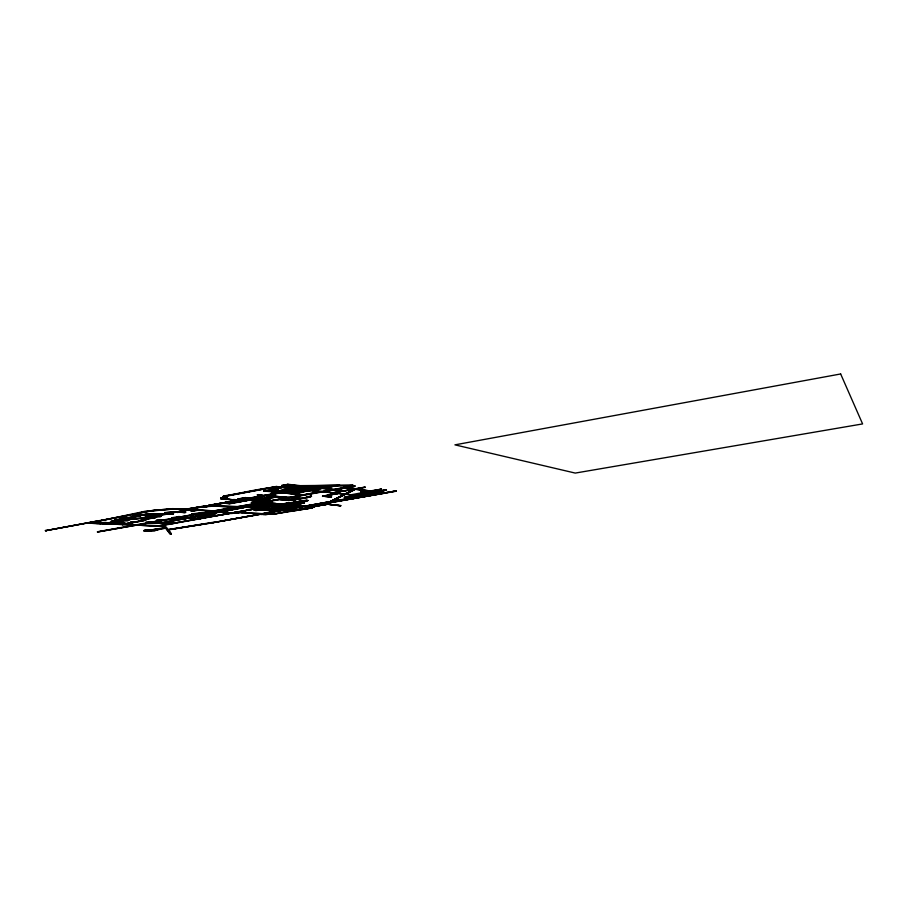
<?xml version="1.0" encoding="UTF-8"?>
<svg xmlns="http://www.w3.org/2000/svg" width="908" height="908" viewBox="0 0 908 908"><rect width="100%" height="100%" fill="white"/><g stroke="black" fill="none" stroke-linecap="round" stroke-linejoin="round"><path stroke-width="1.36" d="M300.469 489.14L365.992 496.404L345.642 494.281M326.948 503.826L327.754 502.873L396.24 490.922L327.799 503.157L326.982 504.099L340.67 505.79L326.982 504.099M99.483 520.613L45.434 530.703L153.577 510.568L170.908 509.297L189.443 509.388L184.165 510.183L185.221 509.218L172.724 508.628L144.86 511.306L99.517 520.931L153.543 510.251L170.874 508.979L185.255 509.524L201.814 506.494L183.529 509.501L182.792 509.978L183.473 510.977L177.934 511.908L185.675 512.135L182.213 511.624L180.011 512.339L182.213 511.624M191.327 509.479L182.826 510.296L183.473 509.524M316.676 489.208L281.752 485.462L288.108 484.305L300.23 485.644L352.849 485.144L345.676 487.573L354.949 486.12L321.341 491.898L299.368 489.174L281.741 492.397L292.875 493.782L321.704 488.3M340.67 505.79L325.802 503.883L355.176 488.81L328.81 502.238L213.732 522.588L168.105 529.886L165.937 527.105L163.168 526.538L136.325 525.062L160.591 526.481L163.122 526.89L166.334 528.819L163.088 526.606L153.6 525.982M183.995 510.444L189.897 509.626L189.704 508.798L210.418 505.983C243.526 498.254 218.329 505.2 210.372 505.211M306.189 500.365L307.857 500.614L301.728 500.853L291.479 502.805L295.565 503.077L286.508 503.52L291.162 502.669L282.297 504.122L306.45 500.183M241.199 499.116L242.47 499.536L241.233 499.434M226.523 497.187L224.775 496.154L227.079 497.232L226.569 497.505M300.446 502.839L295.531 502.794M150.195 517.424L130.593 519.104C129.481 520.636 126.325 518.672 126.848 519.807L121.797 520.205L128.732 519.274M128.153 519.342L128.255 518.956M183.473 510.977C185.141 508.957 185.924 511.272 184.233 510.046M123.284 518.582L148.515 513.894L164.507 514.178L145.825 514.303L124.192 518.604L128.698 518.797L128.766 519.58M127.143 519.421L123.17 519.07L145.87 514.62L163.962 514.269M267.497 498.821L269.846 499.332L267.542 499.139M156.199 530.363L158.333 528.978L154.757 530.612L143.861 530.692L165.631 528.104M158.333 528.978L144.304 530.828L154.723 530.34L165.71 528.184M151.205 530.998L146.687 530.84L154.939 530.669L159.479 529.114L143.634 530.612L159.479 529.114M183.303 510.08C179.716 513.236 171.158 513.179 183.348 510.285M124.226 518.911L126.859 517.651M242.436 499.218L205.98 506.04L242.47 499.536M325.927 503.906L328.775 501.954L284.386 509.649L240.484 506.755M288.596 497.55L257.395 495.076L258.224 494.599L264.841 495.745L252.821 497.947C291.468 499.445 241.256 496.937 244.366 499.411M234.639 500.206L237.283 500.251M221.007 499.025L222.188 497.97L221.007 499.025L226.353 499.445L228.612 498.708L227.897 499.162M221.87 498.537L227.125 497.55M301.456 498.367L290.515 497.391L301.456 498.367L311.455 496.245L306.813 496.778L309.492 497.187M279.142 499.457L292.036 500.342L309.946 496.767M164.643 512.566L177.446 511.885L150.229 517.73L130.332 519.228L149.922 517.549M304.237 501.908L301.013 502.884L304.271 502.203M314.406 506.743L272.809 514.28L250.075 513.111L273.263 514.11L313.601 506.857L262.355 502.51L306.734 506.096L263.604 502.589M327.754 502.873L355.38 489.276L386.547 492.817C366.741 489.991 379.714 492.749 385.979 489.775L344.416 497.516L355.63 495.552M355.959 489.31L357.003 488.481L328.253 502.975L396.274 491.217M155.052 518.003L148.844 518.298L155.018 517.696L149.343 518.729M149.559 518.627L148.628 518.4L155.018 517.696M190.589 509.082C193.393 510.183 188.455 508.945 192.269 508.525L228.033 502.022L211.564 505.143M190.623 509.388L191.123 508.821M272.809 514.28L312.5 507.878L294.794 510.671L283.546 509.899L292.387 510.784L314.372 506.471M156.335 515.755L157.277 515.88L152.056 517.129L144.349 520.534L122.251 524.563L144.315 520.227L153.963 516.266M147.947 518.457L141.342 519.387L146.756 518.389M141.342 519.387L148.174 518.355L146.574 518.797M224.775 496.154L275.998 486.677L281.957 487.63L263.865 491.092L279.766 492.363M224.821 496.483L276.917 486.677L322.374 491.716M269.812 499.014L265.511 499.094L266.986 499.082M122.217 524.256L143.714 520.261L155.382 515.846L183.439 510.659M122.251 524.563L143.748 520.556L149.956 517.855M225.32 497.085L220.814 498.186L225.354 497.414M304.702 501.965L293.329 502.442L307.823 500.319M293.375 502.737L307.857 500.614M216.501 510.761L221.155 511.806L245.739 507.175L221.597 511.84C230.836 515.914 247.952 509.082 258.462 508.378L159.025 525.743L141.342 524.983M288.108 484.305L283.137 485.678L287.28 484.577L300.264 485.973L339.774 485.201M145.371 517.322L151.863 516.743L145.371 517.322L151.545 517.344M145.405 517.628L146.324 517.004M153.361 516.641C173.61 515.097 148.174 518.184 153.611 516.561M152.839 516.561L152.669 517.185L152.589 516.516M160.954 516.096L160.001 516.72M190.067 509.127L207.081 505.722L190.033 508.809M97.417 531.77L341.885 487.925L349.194 485.769M350.409 485.417L341.885 487.925M345.642 487.267L352.849 485.144M294.01 487.097C271.254 484.997 246.76 492.386 223.697 495.984L222.982 496.54L225.661 496.937M222.982 496.54L276.883 486.348M251.38 502.453C249.541 502.203 275.045 500.739 267.939 501.307L248.883 499.956L238.486 501.954L248.917 500.274L262.003 500.819M312.341 506.914L313.464 506.925M144.27 530.544L145.575 530.317M184.04 510.75L186.946 509.853M227.533 503.146L231.812 503.146L249.473 499.99L231.846 503.452L223.073 503.032L229.054 503.77L232.323 503.134L229.054 503.77M272.434 508.775C274.738 508.73 279.335 507.617 301.138 503.974M183.995 510.319L185.629 509.967M176.311 508.673L141.5 512.021M263.116 505.938C226.228 512.35 302.307 498.81 264.512 505.642M287.961 507.822L277.893 509.456L299.322 505.506L289.334 507.538M189.863 509.309L191.372 509.785L188.535 509.91L190.839 509.377M45.434 530.703L130.729 515.131M257.009 505.472L263.377 503.997L246.567 506.902L256.975 505.166L247.044 507.231M270.039 506.165C277.088 505.654 243.662 510.534 270.073 506.46M266.021 508.605L287.791 504.859M269.392 506.414L259.575 507.844L286.474 503.225M263.763 505.983L253.877 507.72L276.724 503.668M248.883 499.956L242.765 499.468L225.343 502.964M233.765 501.454L242.811 499.786M238.248 500.274L235.024 500.819M189.704 508.798L207.081 505.722M189.647 508.673L207.24 505.79M245.75 497.527L238.134 498.935L248.134 497.72L240.892 498.662L243.684 499.048L264.534 495.711L244.025 499.389M243.389 499.048L264.796 495.428L289.72 497.652L265.987 495.337L278.983 493.01M199.93 518.525L179.069 517.798L178.865 517.197L289.141 497.641L300.253 498.923L290.015 500.036L280.266 499.559L291.559 500.251L307.642 497.766M290.515 497.391L354.903 485.803M97.44 532.054L354.949 486.12M281.798 485.791L288.154 484.645M272.162 489.605L270.085 489.968L270.005 489.389L281.923 487.301M227.079 497.232L220.814 498.186M278.109 488.152C256.896 491.012 294.158 490.479 270.005 489.389M279.165 487.88L282.218 487.335L292.206 488.697L274.318 491.92L271.129 491.603L292.83 493.464L310.411 490.32M263.865 491.092L270.085 489.968M270.039 489.639L282.218 487.335M221.904 498.867L233.617 499.82L223.323 498.606M120.526 517.696C140.309 517.9 105.544 517.469 125.44 518.116M133.124 515.438C157.356 514.495 119.345 515.301 137.846 515.869M120.56 518.014L122.421 517.356M283.092 485.337L294.567 486.575L298.993 485.859L352.883 485.451M223.652 498.912L232.743 499.933L230.167 499.548M273.41 490.865L263.831 490.763M275.737 490.445L278.075 490.025M100.3 522.406C83.184 524.722 119.947 521.657 100.334 522.713M114.658 520.114L123.397 518.468L121.502 518.843M278.109 490.354L270.436 491.398L273.444 492.079M97.667 522.997C91.47 524.098 108.96 522.815 97.701 523.314M125.486 517.935L126.008 517.526L125.406 518.298M138.629 516.243L133.317 516.924L134.021 516.357M135.678 516.05L140.014 516.312L137.153 515.517M274.284 491.591L292.172 488.368M275.147 491.603L292.762 488.436L295.418 489.026L277.859 492.181L275.192 491.92L292.762 488.436M131.172 518.491L127.937 519.251L131.172 518.491L125.418 518.661L128.732 519.115M146.665 514.927C180.783 511.374 120.582 518.899 155.2 513.792M101.31 523.144L99.903 523.7L101.344 523.451M101.571 523.212L105.022 522.588M115.554 521.476C103.421 521.487 120.117 519.399 122.637 520.386M133.317 516.924L140.014 516.312M236.035 500.308L231.892 500.081L232.709 499.616M257.395 495.076L258.224 494.599M125.452 518.967L131.206 518.797M146.699 515.245L153.577 514.405M105.056 522.894L100.413 523.417M112.762 521.51C111.253 519.705 141.943 520.25 121.615 520.829L121.411 520.386M231.892 500.081L232.743 499.933M277.825 491.864L295.372 488.708M115.52 521.169L120.991 520.193L127.506 520.67M295.951 488.765L278.461 492.238L295.951 488.765L306.836 490.263M130.366 519.535L103.308 523.837L121.717 520.522M103.274 523.53L124.146 520.261M240.938 498.98L245.569 498.39M248.134 497.72L246.034 498.424M103.308 523.837L122.16 520.42M209.839 505.45L238.486 500.036L237.51 500.683M221.109 511.51L245.308 507.141L220.61 511.397M271.515 506.176L282.819 503.872M121.615 520.829L122.205 520.239M237.851 500.149L237.249 499.933L237.351 500.671M264.603 495.178L278.688 492.976M108.007 523.428C132.704 519.944 97.145 525.289 109.459 523.78M282.127 492.59L265.987 495.53L279.244 492.715M298.97 489.083L281.548 492.533L299.368 489.174M289.209 487.959L300.435 488.822L305.201 488.288M294.907 486.938L306.03 487.812L317.982 485.996M156.743 515.71C147.629 515.823 159.592 514.325 157.413 515.596M164.677 512.872L173.621 511.669M236.909 500.478L237.533 500.524L208.636 505.234M264.648 495.496L280.81 492.545L303.351 494.86M300.412 488.981L305.769 488.356M306.643 488.198L310.842 487.108L344.779 490.819L334.723 489.707M312.057 487.221L318.912 485.666L300.435 488.822M108.041 523.734L116.292 522.554M153.566 515.665L155.143 515.063M247.226 498.855C269.12 497.629 240.586 500.773 249.496 498.458M153.52 515.347L158.049 515.324L156.244 515.483L156.369 516.062M210.395 506.414L204.731 506.687L210.872 505.699L230.326 507.209L238.815 506.88L233.016 507.141M247.271 499.173L254.637 498.242L252.299 498.038M204.777 506.993L210.418 505.983M204.731 506.687L210.917 506.006M113.67 523.666C138.879 520.08 104.159 525.233 115.112 524.018M168.037 513.985L173.053 514.11L167.197 514.234M253.525 498.197L254.944 498.265L253.264 498.481M173.053 514.11L168.468 513.701M191.089 509.694C198.239 509.99 183.166 510.33 193.177 509.99L191.713 509.331M113.704 523.973L121.876 522.497M190.033 510.194L193.052 509.717M193.143 509.672L191.497 510.285M310.445 490.638C302.148 491.364 271.39 494.315 305.848 490.445M293.477 492.102L303.874 490.241M167.22 514.121L173.019 513.803M185.641 511.828L182.985 512.509L185.675 512.135M191.168 511.102L197.842 510.251L191.168 511.102L196.537 510.171M293.443 491.784L307.256 490.309M119.073 524.438L119.062 523.905C134.339 521.68 115.918 525.074 119.096 524.2M130.843 521.805L136.291 522.055L135.689 521.725M119.05 524.132L124.861 523.167M130.877 522.111L136.257 521.748M197.059 510.353L195.901 509.978L197.649 509.933M184.71 512.725L185.209 512.328L177.423 512.316M264.262 498.549C269.597 499.128 256.011 498.515 255.659 500.41M266.725 498.844L265.102 498.401L276.111 496.438L255.205 500.365L244.683 499.434M311.421 490.263L322.136 488.356L293.182 493.521L304.668 494.939L287.643 493.509M312.011 486.904L322.862 488.095L338.241 485.474L323.293 488.141L334.065 489.639M267.633 499.037L267.134 498.571L268.064 498.957M251.675 502.476L256.226 501.931M265.556 499.411L269.846 499.332M251.414 502.76L259.325 501.681M253.604 502.135L262.48 501.171M200.577 513.474L194.823 514.348L191.645 513.871L202.461 512.679M156.403 520.386L162.271 520.318L160.012 520.84L156.403 520.386L164.121 519.807M191.679 514.178L202.495 512.986M172.145 517.708L178.683 517.719L172.145 517.708L178.694 516.538L181.713 516.697L178.899 517.503L200.997 518.638L180.124 517.617M187.479 517.98L219.929 511.874C241.642 513.202 231.211 514.779 219.929 511.772L187.014 517.957L219.963 512.067L215.616 510.92L219.759 511.374M159.683 526.05L258.973 508.128L159.025 525.743L163.168 526.538M232.936 512.952L212.835 516.255M305.179 506.267L329.615 501.704L284.42 509.921L239.11 506.698L283.148 510.148L213.278 522.565L284.681 509.694M220.394 521.328L284.386 509.649M149.707 522.531L145.711 522.441L152.623 521.828M156.437 520.681L164.155 520.102M172.179 518.003L181.748 516.992M145.745 522.736L152.657 522.123M191.645 513.871L198.648 513.667M145.711 522.441L173.428 523.496L151.84 522.611M178.865 517.197L181.713 516.697M98.268 531.793L180.374 517.571M172.372 520.863L170.92 520.5L186.208 518.468L161.147 522.997L172.179 520.704M170.954 520.795L172.724 520.182M201.417 515.358L202.143 515.222M215.491 515.994L201.417 515.188L215.491 515.994L208.102 515.585M205.673 514.62L211.814 513.326C225.456 512.986 201.428 516.05 206.774 514.416M205.98 514.666L211.882 513.519L211.031 513.463L215.763 513.587M172.361 520.715L174.506 520.329M205.707 514.915L206.729 514.234M186.208 518.468L161.806 523.019M207.637 514.722L215.729 513.292M306.859 497.085L311.455 496.245M365.22 487.029L333.27 492.851L364.766 487.278M198.182 516.958L207.739 515.892M365.254 487.335L333.747 492.601M202.597 516.538L207.705 515.608M267.803 504.939L275.567 503.872M207.682 515.665L207.898 516.005M328.492 494.554L331.636 494.554L330.739 494.463M198.216 517.254L203.63 516.879M328.537 494.849L331.59 494.247M328.174 495.008C334.734 494.156 346.697 491.705 330.739 494.871L330.705 494.156M322.522 496.12L338.457 493.373L323.6 495.995L331.477 496.767L330.705 497.198L322.522 496.12L331.511 497.062M322.567 496.415L330.739 494.871M201.451 515.483L215.457 515.71M276.861 510.977L276.895 511.261C261.334 509.048 249.098 511.533 255.886 509.002M253.423 509.706L260.993 508.276L263.082 508.616M260.891 508.457L261.674 508.321L260.925 508.752M261.027 508.559L256.079 509.206M257.248 509.399L265.329 508.877L255.647 510.375M287.757 504.564L277.19 506.607L288.903 504.666M331.477 496.767L330.705 497.198M261.447 509.263L265.295 508.582M368.557 492.828L360.794 492.261L367.944 491.001M290.935 504.281C292.024 505.041 291.706 504.269 297.892 503.055M255.681 510.671L259.064 510.08M290.969 504.576L300.707 502.862M360.794 492.261L368.727 490.797L362.814 492.147L369.772 492.908L360.748 491.966M292.308 504.383L291.286 504.859L292.342 504.678M293.613 504.485C290.231 505.404 298.641 504.326 293.659 504.78M371.27 490.774L381.485 489.151L371.304 491.069L355.925 489.003M300.673 503.361C312.988 501.5 288.472 505.779 295.35 504.905M371.894 491.137L381.485 489.151M293.136 505.007L283.103 507.061L293.693 505.336M386.433 489.821L356.299 495.11L376.116 491.932L385.469 492.999L328.219 502.691M345.505 497.119L352.259 498.061L345.505 497.119L375.617 491.591M386.479 490.116L376.741 491.693L371.86 490.842M277.905 509.456L287.927 507.538M340.568 499.809L338.151 499.593L341.397 499.968M338.185 499.877L338.934 499.445M265.397 513.905L260.937 514.269L265.579 514.813L269.04 514.087L263.241 514.405M386.502 492.522L396.24 490.922M260.971 514.541L265.783 513.644M306.7 505.813L313.635 506.358L326.755 504.462M314.247 506.403L327.164 504.212L340.636 505.506M284.84 509.956L294.056 510.319L312.454 507.606M313.521 506.812L326.483 504.337M313.635 506.358L327.164 504.212M312.5 507.878L294.056 510.319M213.244 522.293L168.071 529.614L213.732 522.588M202.291 524.268L168.105 529.886M176.345 508.991L174.427 508.979M120.265 518.786L123.431 518.786M288.199 500.524L295.338 499.933M154.757 513.644L143.419 514.541M126.325 519.671L130.593 519.104M295.395 502.987L297.563 503.134M256.135 502.067L257.588 501.613M293.329 502.442L304.668 501.67M189.897 509.626L190.918 509.524M141.308 519.081L143.725 518.877M210.054 505.381L240.087 506.653L230.326 507.209M160.988 516.402L152.011 516.822L152.998 517.083M188.489 509.592L190.237 509.797M305.145 505.983L314.281 506.675M221.949 512.543L233.969 512.77M258.178 497.993C248.111 498.265 276.089 499.025 258.224 498.31M238.997 512.555C225.286 512.305 251.073 512.555 240.041 512.26M239.054 512.714L234.219 512.566L250.948 512.963L241.358 512.702M208.988 505.892L232.471 506.698M287.28 484.577L299.027 486.189L350.454 485.723M274.318 491.92L275.192 491.92M176.935 512.294L172.826 511.783L185.243 512.634M301.013 502.884L304.078 503.066M45.4 530.397L46.592 530.737M167.027 530.215L170.023 533.722L171.34 534.029L170.057 533.995L166.3 528.547M304.044 502.771L300.968 502.589M124.895 523.462L123.488 523.11M114.828 524.2L86.918 523.133L136.802 525.108L117.609 524.302M112.728 521.203L115.611 521.623M121.91 522.804L120.48 522.441M149.865 522.316L150.773 522.645M128.471 519.274L123.851 519.274M114.624 519.807L116.099 520.171M170.92 520.5L172.395 520.999M162.509 520.398L163.304 520.136M133.158 515.744L136.711 515.914M186.242 518.763L185.277 518.423M201.451 515.653L206.298 515.903M199.942 513.134L201.917 513.542L199.976 513.429M193.018 509.411L215.854 511.022L191.963 509.921L214.856 511.204M191.134 510.795L192.621 511.181M268.541 514.019L268.575 514.291M267.633 514.234L264.909 513.792M261.515 509.57L277.632 510.841M253.389 509.411L277.666 511.125M247.407 499.514L268.757 501.159M265.987 508.31L266.6 508.639M276.259 506.641L275.726 506.891M264.466 505.336L265.261 505.688M231.858 499.763L238.486 500.036M259.37 501.988L258.303 501.591M274.784 503.52L275.533 503.577M238.134 498.935L241.29 499.286M245.217 499.661L242.152 498.946M268.791 501.466L255.171 500.058L275.714 496.71M220.769 497.856L222.188 497.97M233.583 499.502L237.805 499.831M238.1 498.617L241.868 499.06M248.168 498.049L246.897 497.618M253.57 498.515L255.284 498.651M245.217 497.947L246.329 497.72M265.102 498.401L266.759 499.196M257.35 494.758L263.933 495.666M338.151 499.593L344.109 500.217L341.726 499.99M306.813 496.778L307.925 497.187M278.642 492.658L279.585 493.067M311.489 496.551L310.388 496.154M270.051 489.718L272.207 489.934M344.37 497.221L351.464 498.208M344.416 497.516L354.131 498.469L351.793 498.242M299.004 489.401L275.998 486.677M365.152 496.256L321.965 491.659M306.609 487.868L317.584 489.367L281.752 485.462M375.651 491.886L355.38 489.276M381.519 489.446L380.906 489.083M219.929 511.772L217.25 511.317M325.802 503.883L326.721 504.178M310.093 497.119L308.448 497.096M171.34 534.029L168.071 529.614M168.207 529.704L171.306 533.756M380.441 492.431L360.805 495.859L380.963 492.204L361.35 495.632M363.121 492.511L350.692 494.815M362.53 495.972L330.433 501.579M355.062 488.686L345.154 487.539L356.231 488.788L346.334 487.653M344.836 494.054L323.044 491.784M343.621 490.706L333.542 489.605M343.281 500.07L340.897 499.843M337.538 485.474L322.862 488.095M332.884 489.526L310.842 487.108M331.488 494.735L330.932 494.678M325.007 504.53L324.406 504.473M321.307 491.591L263.15 502.181M300.23 485.644L288.869 487.607M293.783 507.981L250.37 504.666L295.35 508.003L252.015 504.678M291.445 502.51L291.434 503.077M281.105 504.315L270.879 506.119M273.263 514.11L264.126 513.644M269.438 504.462L256.839 503.497L270.289 504.621L257.679 503.656M268.484 503.304L264.194 504.156M263.014 504.269L258.088 505.143M259.756 509.456L259.881 510.126M226.818 496.721L225.695 497.255L223.436 496.562M225.445 495.847L223.697 495.984M207.557 514.28L207.671 515.018M207.183 515.574L205.98 515.789M171.975 523.462L150.342 522.577M167.571 528.819L165.937 527.105M157.073 529.148L156.448 529.171M150.229 517.73L149.968 517.333M144.633 530.385L144.701 531.055M139.23 515.46L138.005 515.687L138.618 515.404M136.677 515.608L136.779 516.3M135.474 521.896L134.906 521.873M183.949 509.592L189.409 509.07L183.949 509.592M210.849 510.682L207.784 512.475L210.849 510.682M211.621 510.727L209.022 512.26L211.621 510.727M840.66 373.971L454.931 444.852L575.252 473.079L862.6 423.923L840.66 373.971M278.12 496.608L257.27 500.535L278.12 496.608M265.556 509.842L264.83 510.273L265.556 509.842M362.848 496.006L330.194 502.011L362.848 496.006M298.721 505.461L288.733 507.493L298.721 505.461M334.904 501.818L331.931 501.409L334.904 501.818M354.892 498.038L352.542 497.811L354.892 498.038"/></g></svg>
